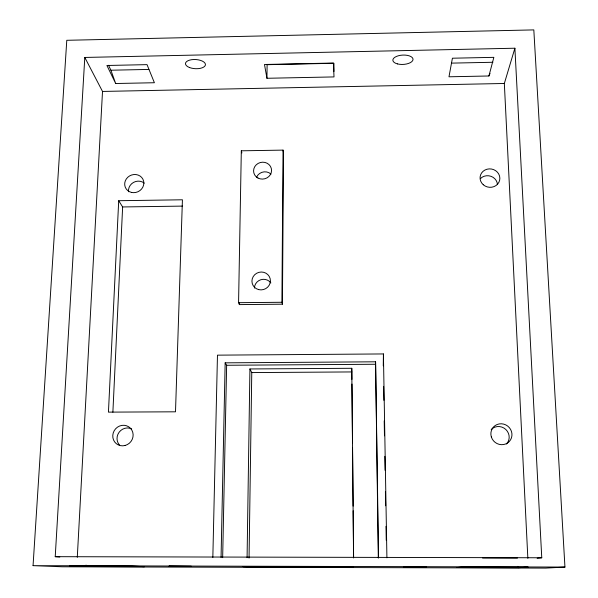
<?xml version="1.0" encoding="UTF-8"?>
<svg xmlns="http://www.w3.org/2000/svg" width="598" height="598" viewBox="0 0 598 598"><rect width="100%" height="100%" fill="white"/><g stroke="black" fill="none" stroke-linecap="round" stroke-linejoin="round"><path stroke-width="0.9" d="M282.42 304.188L281.905 302.267L283.041 150.113L241.315 150.816L238.572 302.693L239.387 304.606L282.42 304.188L283.534 152.976L283.041 150.113M266.947 78.278L264.48 64.487L333.4 63.044L334.013 76.918L266.947 78.278L267.104 64.689L333.938 63.291L333.983 71.468M249.052 558.076L251.765 372.584L249.927 368.959L351.774 368.286L351.923 379.394M247.079 557.717L249.927 368.959M239.387 304.606L239.417 302.738M221.058 557.426L225.162 362.844L375.581 361.805L378.556 557.792M222.658 557.657L226.635 365.266L225.162 362.844M212.836 557.411L217.47 355.152L383.423 353.941L386.913 557.814M112.88 412.209L122.635 206.953L118.71 200.719L182.42 199.784L175.498 411.813L108.44 412.127L118.71 200.719M77.284 557.329L102.512 91.442L84.796 57.445L514.893 48.221L541.766 557.77L537.146 558.278M59.807 557.007L55.225 556.678L84.796 57.445M33.054 565.648L66.782 40.298L533.82 29.9L564.946 567.068L545.765 568.1L62.087 566.784L33.054 565.648L564.946 567.068M378.295 558.024L375.581 361.805M383.423 353.941L383.273 365.812M488.925 75.983L493.851 57.341L452.417 58.215L448.978 76.791L488.925 75.983L490.016 73.405M527.855 558.368L504.338 83.481L514.893 48.221M84.953 566.538L144.439 566.702L132.3 566.037L69.458 565.872L84.953 566.538L86.052 565.11M518.653 567.711L528.139 567.098L462.919 566.926L457.051 567.547L518.653 567.711L517.472 566.358M108.515 65.264L110.899 70.213L148.842 69.428M451.393 63.126L492.894 62.267M115.683 83.511L154.396 82.733L147.033 64.636L106.915 65.481L115.683 83.511L110.899 70.213M102.512 91.442L504.338 83.481M122.635 206.953L182.532 206.101M238.572 302.693L281.905 302.267M226.635 365.266L375.365 364.257M251.765 372.584L351.856 371.934M55.225 556.678L541.766 557.77M482.534 558.024L517.457 558.106M241.315 150.816L241.891 152.953M383.624 386.345L383.864 400.339M384.215 420.865L384.469 435.8M384.813 456.326L385.052 470.327M385.418 491.788L385.658 505.781M386.009 526.315L386.241 540.308M351.968 384.051L352.521 442.759M352.566 447.424L353.119 506.132M353.164 510.789L353.605 557.388M351.774 368.286L353.568 557.964M480.568 178.466A9.762 9.067 9.9 0 1 491.07 176.343A9.762 9.067 9.9 0 1 497.454 184.625M491.197 429.536A10.532 10.106 39 0 1 505.833 429.499A10.532 10.106 39 0 1 506.484 444.022M128.57 191.756A9.538 8.828 -24.1 0 1 133.548 182.397A9.538 8.828 -24.1 0 1 144.253 183.123M119.622 445.204A10.301 9.807 -50.4 0 1 119.092 432.279A10.301 9.807 -50.4 0 1 131.642 428.871M256.52 177.367A8.806 8.245 -12.6 0 1 270.999 174.123M254.412 288.094A9.052 8.701 -17.3 0 1 270.864 282.921M243.207 566.627L259.293 567.121L353.366 567.218L340.815 567.188L340.464 566.934L353.298 566.964L340.382 566.762L243.207 566.627M403.934 566.837L403.418 566.867L426.262 566.934L403.934 566.837M169.57 566.186L168.913 566.209L191.42 566.328L169.57 566.186M483.266 184.745A9.927 9.209 9.7 0 0 499.629 180.319A9.927 9.209 9.7 0 0 486.981 169.234A9.927 9.209 9.7 0 0 483.266 184.745M491.354 436.981A10.719 10.286 38.6 0 0 509.212 441.586A10.719 10.286 38.6 0 0 503.68 424.117A10.719 10.286 38.6 0 0 491.354 436.981M131.411 192.399A9.703 8.963 -24 0 0 143.61 181.067A9.703 8.963 -24 0 0 127.763 177.277A9.703 8.963 -24 0 0 131.411 192.399M125.154 445.465A10.48 9.972 -50.1 0 0 130.454 428.243A10.48 9.972 -50.1 0 0 113.231 432.945A10.48 9.972 -50.1 0 0 125.154 445.465M397.453 63.904A10.106 4.679 -2.9 0 0 413.024 59.583A10.106 4.679 -2.9 0 0 398.343 55.771A10.106 4.679 -2.9 0 0 397.453 63.904M189.402 67.492A10.009 4.59 3.3 0 0 205.368 65.145A10.009 4.59 3.3 0 0 191.577 59.703A10.009 4.59 3.3 0 0 189.402 67.492M258.687 289.611A9.269 8.895 -17.2 0 0 270.117 278.526A9.269 8.895 -17.2 0 0 254.703 274.729A9.269 8.895 -17.2 0 0 258.687 289.611M257.992 178.047A9.015 8.424 -12.5 0 0 271.552 170.482A9.015 8.424 -12.5 0 0 258.142 163.411A9.015 8.424 -12.5 0 0 257.992 178.047"/></g></svg>
